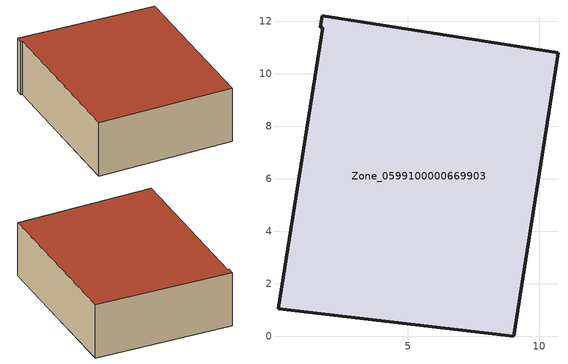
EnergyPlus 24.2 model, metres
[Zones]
Zone_0599100000669903
 floor ground (C_G): 1.76,11.75 1.67,11.76 1.74,12.2 10.72,10.8 9.04,0 0.05,1.03 z0
 wall outside (C_F): 9.04,0 10.72,10.8 1.74,12.2 1.67,11.76 1.76,11.75 0.05,1.03 9.04,0 z0:3.68
 roof outside (C_R): 1.76,11.75 0.05,1.03 9.04,0 10.72,10.8 1.74,12.2 1.67,11.76 z3.68
[BUILDING]
Pand.0599100000669903: North Axis=0; Terrain=City; Loads Convergence Tolerance Value=0.04; Temperature Convergence Tolerance Value=0.4; Solar Distribution=FullExterior; Maximum Number of Warmup Days=25; Minimum Number of Warmup Days=1
[Site:Location]
Rotterdam.The.Hague.AP_ZH_NLD Design_Conditions: Latitude=51.96; Longitude=4.45; Time Zone=1; Elevation=-4.5
[SITE:GROUNDTEMPERATURE:BUILDINGSURFACE]
18, 18, 18, 18, 18, 18, 18, 18, 18, 18, 18, 18
[MATERIAL] Thermal Absorptance=0.9; Solar Absorptance=0.7; Visible Absorptance=0.7
Name | Roughness | Thickness | Conductivity | Density | Specific Heat
G.TC.1946 | MediumSmooth | 0.15 | 1 | 540 | 1210
F.TC.1946 | Rough | 0.3 | 0.857143 | 1920 | 840
R.TC.1946 | MediumRough | 0.2 | 0.909091 | 1500 | 1000
[CONSTRUCTION]
C_G: G.TC.1946
C_F: F.TC.1946
C_R: R.TC.1946
[ZONE]
Zone_0599100000669903: Type=1; Multiplier=1; Ceiling Height=Autocalculate; Volume=Autocalculate; Floor Area=autocalculate; Part of Total Floor Area=Yes
[ZONEINFILTRATION:DESIGNFLOWRATE]
Infil_Zone_0599100000669903: Zone or ZoneList or Space or SpaceList=Zone_0599100000669903; Schedule=AlwaysOn; Design Flow Rate Calculation Method=Flow/Area; Flow Rate per Floor Area=0.003; Constant Term Coefficient=1; Temperature Term Coefficient=0; Velocity Term Coefficient=0; Velocity Squared Term Coefficient=0
[HVACTEMPLATE:ZONE:IDEALLOADSAIRSYSTEM]
Zone_0599100000669903: Maximum Heating Supply Air Temperature=50; Minimum Cooling Supply Air Temperature=13; Maximum Heating Supply Air Humidity Ratio=0.0156; Minimum Cooling Supply Air Humidity Ratio=0.0077; Heating Limit=NoLimit; Cooling Limit=NoLimit; Dehumidification Control Type=ConstantSensibleHeatRatio; Cooling Sensible Heat Ratio=0.7; Dehumidification Setpoint=60; Humidification Control Type=None; Humidification Setpoint=30; Outdoor Air Method=None; Outdoor Air Flow Rate per Person=0.00944; Outdoor Air Flow Rate per Zone Floor Area=0; Outdoor Air Flow Rate per Zone=0; Demand Controlled Ventilation Type=None; Outdoor Air Economizer Type=NoEconomizer; Heat Recovery Type=None; Sensible Heat Recovery Effectiveness=0.7; Latent Heat Recovery Effectiveness=0.65
[ZONECONTROL:THERMOSTAT]
ThermostatControl_Zone_0599100000669903: Zone or ZoneList=Zone_0599100000669903; Control Type Schedule=DualSetpointControlType; Control 1=Thermostat_Zone_0599100000669903; Temperature Difference Between Cutout And Setpoint=0
[THERMOSTATSETPOINT:DUALSETPOINT]
Thermostat_Zone_0599100000669903: Heating Setpoint Temperature Schedule=HeatingSetpoint_Zone_0599100000669903; Cooling Setpoint Temperature Schedule=CoolingSetpoint_Zone_0599100000669903
[SCHEDULE:COMPACT]
HeatingSetpoint_Zone_0599100000669903: Through: 12/31, For: AllDays, Until: 24:00, 21
CoolingSetpoint_Zone_0599100000669903: Through: 12/31, For: AllDays, Until: 24:00, 24
DualSetpointControlType: Through: 12/31, For: AllDays, Until: 24:00, 4
AlwaysOn: Through: 12/31, For: AllDays, Until: 24:00, 1
